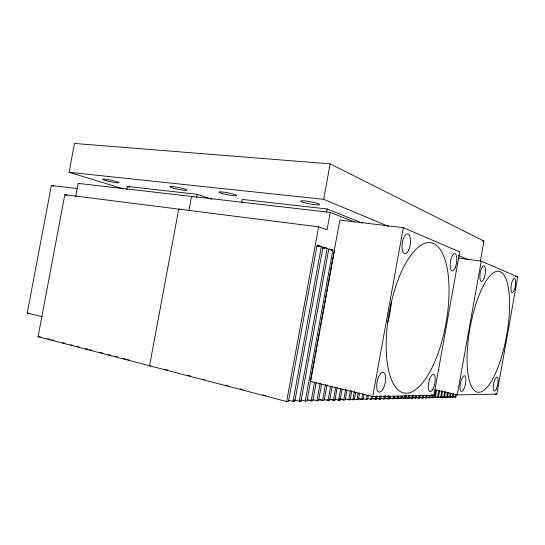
<?xml version="1.0" encoding="UTF-8"?>
<svg xmlns="http://www.w3.org/2000/svg" width="545" height="545" viewBox="0 0 545 545"><rect width="100%" height="100%" fill="white"/><g stroke="black" fill="none" stroke-linecap="round" stroke-linejoin="round"><path stroke-width="0.82" d="M429.998 397.353L431.647 397.734L432.096 395.234M431.647 397.734L432.56 397.707L433.009 395.2M433.922 395.357L459.728 251.913L403.327 227.653L339.828 220.044L310.343 381.486L372.726 396.549L433.922 395.357L431.47 394.791M432.723 397.278L434.372 397.659L435.721 390.172M436.627 390.111L435.271 397.639L434.372 397.659M435.019 397.005L437.506 397.578L438.705 390.881M437.506 397.578L438.384 397.557L439.583 390.881M438.091 396.923L440.571 397.503L441.777 390.813M440.571 397.503L441.443 397.475L442.642 390.806M441.103 396.849L443.589 397.421L444.638 391.576M443.589 397.421L444.441 397.4L445.49 391.569M444.08 396.774L446.553 397.339L447.452 392.339M446.553 397.339L447.391 397.319L448.29 392.332M446.989 396.699L449.468 397.264L450.211 393.102M449.468 397.264L450.286 397.244L451.042 393.054M449.843 396.624L452.323 397.189L452.922 393.858M452.323 397.189L453.133 397.169L453.733 393.817M452.65 396.549L455.136 397.114L455.586 394.621M456.383 394.587L455.933 397.094L455.136 397.114M480.336 261.082L483.919 241.108L330.147 163.861L74.508 143.458L69.065 172.302L123.449 188.904M434.978 389.852L457.248 394.9L481.242 261.164L458.679 258.105M457.248 394.9L496.815 394.13L517.75 276.867L481.242 261.164M345.414 399.097L350.115 399.873L351.784 390.704M350.421 399.192L352.894 399.805L354.407 391.474M355.64 392.243L354.27 399.764L352.894 399.805M353.698 398.879L357.002 399.696L358.215 393.013M357.002 399.696L358.351 399.662L359.557 393M358.385 398.763L361.689 399.574L362.752 393.715M361.689 399.574L363.011 399.54L363.917 394.532M362.97 398.64L366.274 399.451L367.03 395.261M368.318 395.241L367.562 399.417L366.274 399.451M367.459 398.531L370.757 399.335L371.363 395.997M372.473 396.787L372.017 399.301L370.757 399.335M372.726 396.549L403.327 227.653M371.847 398.415L375.144 399.219L375.6 396.712M375.144 399.219L376.384 399.185L376.983 395.854M376.139 398.306L379.436 399.104L380.042 395.752M379.436 399.104L380.648 399.076L381.255 395.731M380.342 398.197L383.639 398.994L384.245 395.656M385.431 395.616L384.825 398.96L383.639 398.994M384.457 398.095L387.761 398.885L388.367 395.541M389.368 396.358L388.919 398.858L385.622 398.061M390.527 396.31L390.07 398.824L387.761 398.885M389.627 397.959L392.925 398.749L393.381 396.242M394.505 396.215L394.055 398.722L392.925 398.749M393.551 397.864L396.849 398.647L397.305 396.147M396.849 398.647L397.959 398.62L398.409 396.106M397.4 397.761L400.698 398.545L401.147 396.038M400.698 398.545L401.781 398.518L402.23 396.011M401.168 397.666L404.465 398.45L405.064 395.111M404.465 398.45L405.528 398.422L406.127 395.091M404.86 397.571L408.157 398.354L408.757 395.023M408.157 398.354L409.2 398.32L409.806 394.982M409.302 397.673L411.782 398.259L412.231 395.745M411.782 398.259L412.803 398.231L413.253 395.731M412.851 397.578L415.331 398.163L415.781 395.663M416.789 395.622L416.332 398.136L415.331 398.163M416.339 397.489L418.819 398.068L419.269 395.554M418.819 398.068L419.8 398.048L420.25 395.541M419.752 397.4L422.232 397.979L422.682 395.472M422.232 397.979L423.199 397.959L423.649 395.452M423.104 397.312L425.584 397.891L426.033 395.391M425.584 397.891L426.531 397.87L426.98 395.37M426.388 397.23L428.874 397.809L429.324 395.309M428.874 397.809L429.801 397.782L430.257 395.275M286.643 401.542L318.621 226.843L64.841 194.701L38.055 336.694L286.643 401.542L288.482 401.495L317.095 245.148L321.346 246.476L293.019 401.372L288.918 400.309M388.755 226.461L323.655 199.313L330.147 163.861M326.516 212.237L327.109 208.987L242.355 199.416L241.789 202.468M293.019 401.372L294.811 401.331L323.028 247.001L327.177 248.288L299.232 401.209L294.28 399.935M75.701 196.772L78.221 183.386L330.243 212.393L327.055 229.82L318.621 226.843M299.232 401.209L300.976 401.168L328.819 248.799L332.859 250.06L305.282 401.052L301.167 399.996M315.228 355.871L306.985 401.011L305.282 401.052M315.535 354.202L320.113 329.125M320.419 327.456L326.673 293.19M326.98 291.514L327.743 287.338M328.049 285.662L331.558 266.444M331.864 264.768L334.303 251.395M307.073 399.846L311.188 400.895L314.554 382.467M316.195 382.488L312.844 400.854L311.188 400.895M312.837 399.703L316.945 400.745L320.147 383.176M316.945 400.745L318.566 400.704L321.604 384.027M318.457 399.56L322.565 400.602L325.46 384.716M327.027 384.729L324.139 400.555L322.565 400.602M323.941 399.417L328.042 400.452L330.631 386.248M328.042 400.452L329.589 400.411L332.178 386.173M329.269 399.281L333.397 400.316L335.829 386.95M333.397 400.316L334.903 400.275L337.185 387.713M334.494 399.144L338.622 400.18L340.748 388.483M338.622 400.18L340.094 400.139L342.076 389.246M339.603 399.015L343.725 400.044L345.7 389.178M346.981 390.009L345.162 400.003L343.725 400.044M348.711 399.914L350.381 390.711M188.917 210.438L191.527 196.425L193.141 196.956M196.67 197.569L197.27 194.327L127.387 186.438L126.815 189.497M42.06 316.693L27.25 313.116L51.366 185.484L77.376 188.597M310.343 381.486L312.047 381.514M150.965 365.831L149.555 365.784L178.719 209.123L180.238 209.58M38.055 336.694L40.31 336.851M27.25 313.116L29.771 313.368M69.065 172.302L323.655 199.313M482.23 240.904L483.919 241.108M317.149 245.884L321.346 246.476M318.001 246.292L320.514 246.647M322.143 247.58L327.177 248.288M322.919 247.968L324.602 248.207M328.669 249.467L332.859 250.06M331.094 250.08L332.777 250.319M515.257 276.513L517.75 276.867M495.167 393.762L496.815 394.13M453.454 396.528L455.102 396.91M449.836 396.413L453.133 397.169M446.995 396.488L450.286 397.244M444.073 396.556L447.391 397.319M441.13 396.637L444.441 397.4M439.788 397.094L441.443 397.475M435.911 396.985L438.384 397.557M432.798 397.067L434.447 397.448M430.073 397.135L432.56 397.707M426.497 397.012L429.801 397.782M423.227 397.094L426.531 397.87M419.071 396.992L423.199 397.959M416.496 397.271L419.8 398.048M413.859 397.557L415.508 397.945M410.331 397.646L412.803 398.231M405.909 397.543L409.2 398.32M402.237 397.639L405.528 398.422M397.666 397.537L401.781 398.518M393.817 397.632L397.959 398.62M376.534 398.075L380.648 399.076M372.262 398.184L376.384 399.185M359.714 398.729L363.011 399.54M356.703 399.253L358.351 399.662M347.649 399.26L350.115 399.873M339.399 398.572L342.689 399.39M338.445 399.73L340.094 400.139M330.781 399.24L334.903 400.275M327.109 399.792L329.589 400.411M319.193 399.308L321.666 399.928M316.924 400.289L318.566 400.704M308.743 399.805L311.202 400.432M299.328 400.739L300.976 401.168M293.162 400.902L294.811 401.331M47.681 338.772L50.133 339.412M51.775 339.842L54.227 340.482M62.416 342.614L64.875 343.255M70.605 344.747L73.064 345.387M77.158 346.45L79.611 347.09M85.347 348.582L87.799 349.222M89.441 349.652L91.894 350.292M100.082 352.424L102.542 353.065M108.271 354.557L110.73 355.197M114.825 356.26L117.277 356.9M123.013 358.392L125.466 359.032M127.101 359.462L129.56 360.102M164.774 369.272L167.233 369.912M187.712 375.246L190.171 375.887M202.461 379.088L204.92 379.729M225.398 385.063L227.858 385.703M240.147 388.905L242.6 389.546M263.085 394.88L265.544 395.52M64.841 194.701L67.137 195.321M52.191 185.709L53.826 186.172M78.221 183.386L79.856 183.863M127.387 186.438L129.805 187.194M197.27 194.327L211.787 199.191M330.243 212.393L354.563 221.972M327.109 208.987L362.343 223.034M458.563 255.578L468.755 259.829M391.453 302.359A73.207 32.298 -79.9 0 1 387.945 322.306M496.25 389.123A7.153 2.057 -79 0 0 497.449 377.317A7.153 2.057 -79 0 0 493.348 385.833A7.153 2.057 -79 0 0 496.25 389.123M497.64 368.25A61.387 18.7 -80 0 0 500.303 271.703A61.387 18.7 -80 0 0 467.106 355.374A61.387 18.7 -80 0 0 497.64 368.25M484.062 278.4A7.957 2.548 -81.1 0 0 484.103 265.817A7.957 2.548 -81.1 0 0 479.879 276.649A7.957 2.548 -81.1 0 0 484.062 278.4M514.33 289.763A7.133 2.051 -80.9 0 0 514.548 278.556A7.133 2.051 -80.9 0 0 510.965 288.353A7.133 2.051 -80.9 0 0 514.33 289.763M463.781 389.191A7.991 2.562 -78.8 0 0 465.014 376.002A7.991 2.562 -78.8 0 0 460.096 385.492A7.991 2.562 -78.8 0 0 463.781 389.191M432.832 389.253A8.788 3.093 -78.5 0 0 434.072 374.756A8.788 3.093 -78.5 0 0 428.316 385.172A8.788 3.093 -78.5 0 0 432.832 389.253M433.282 365.041A76.314 28.899 -79.9 0 0 433.343 243.465A76.314 28.899 -79.9 0 0 386.16 345.169A76.314 28.899 -79.9 0 0 433.282 365.041M408.648 250.107A10.035 4.04 -81.9 0 0 408.062 233.996A10.035 4.04 -81.9 0 0 402.012 247.335A10.035 4.04 -81.9 0 0 408.648 250.107M455.232 267.581A8.747 3.079 -81.4 0 0 455.061 253.663A8.747 3.079 -81.4 0 0 450.177 265.47A8.747 3.079 -81.4 0 0 455.232 267.581M382.774 389.355A10.083 4.053 -77.9 0 0 384 372.732A10.083 4.053 -77.9 0 0 376.731 384.641A10.083 4.053 -77.9 0 0 382.774 389.355M173.215 188.12A8.713 0.92 11.3 0 0 186.826 190.171A8.713 0.92 11.3 0 0 174.979 186.86A8.713 0.92 11.3 0 0 173.215 188.12M222.156 193.502A8.999 1.001 11 0 0 236.571 195.669A8.999 1.001 11 0 0 224.901 192.29A8.999 1.001 11 0 0 222.156 193.502M303.408 202.44A9.544 1.138 10.3 0 0 319.207 204.797A9.544 1.138 10.3 0 0 307.945 201.33A9.544 1.138 10.3 0 0 303.408 202.44M106.507 180.783A8.359 0.804 11.7 0 0 119.048 182.684A8.359 0.804 11.7 0 0 107.045 179.469A8.359 0.804 11.7 0 0 106.507 180.783"/></g></svg>
